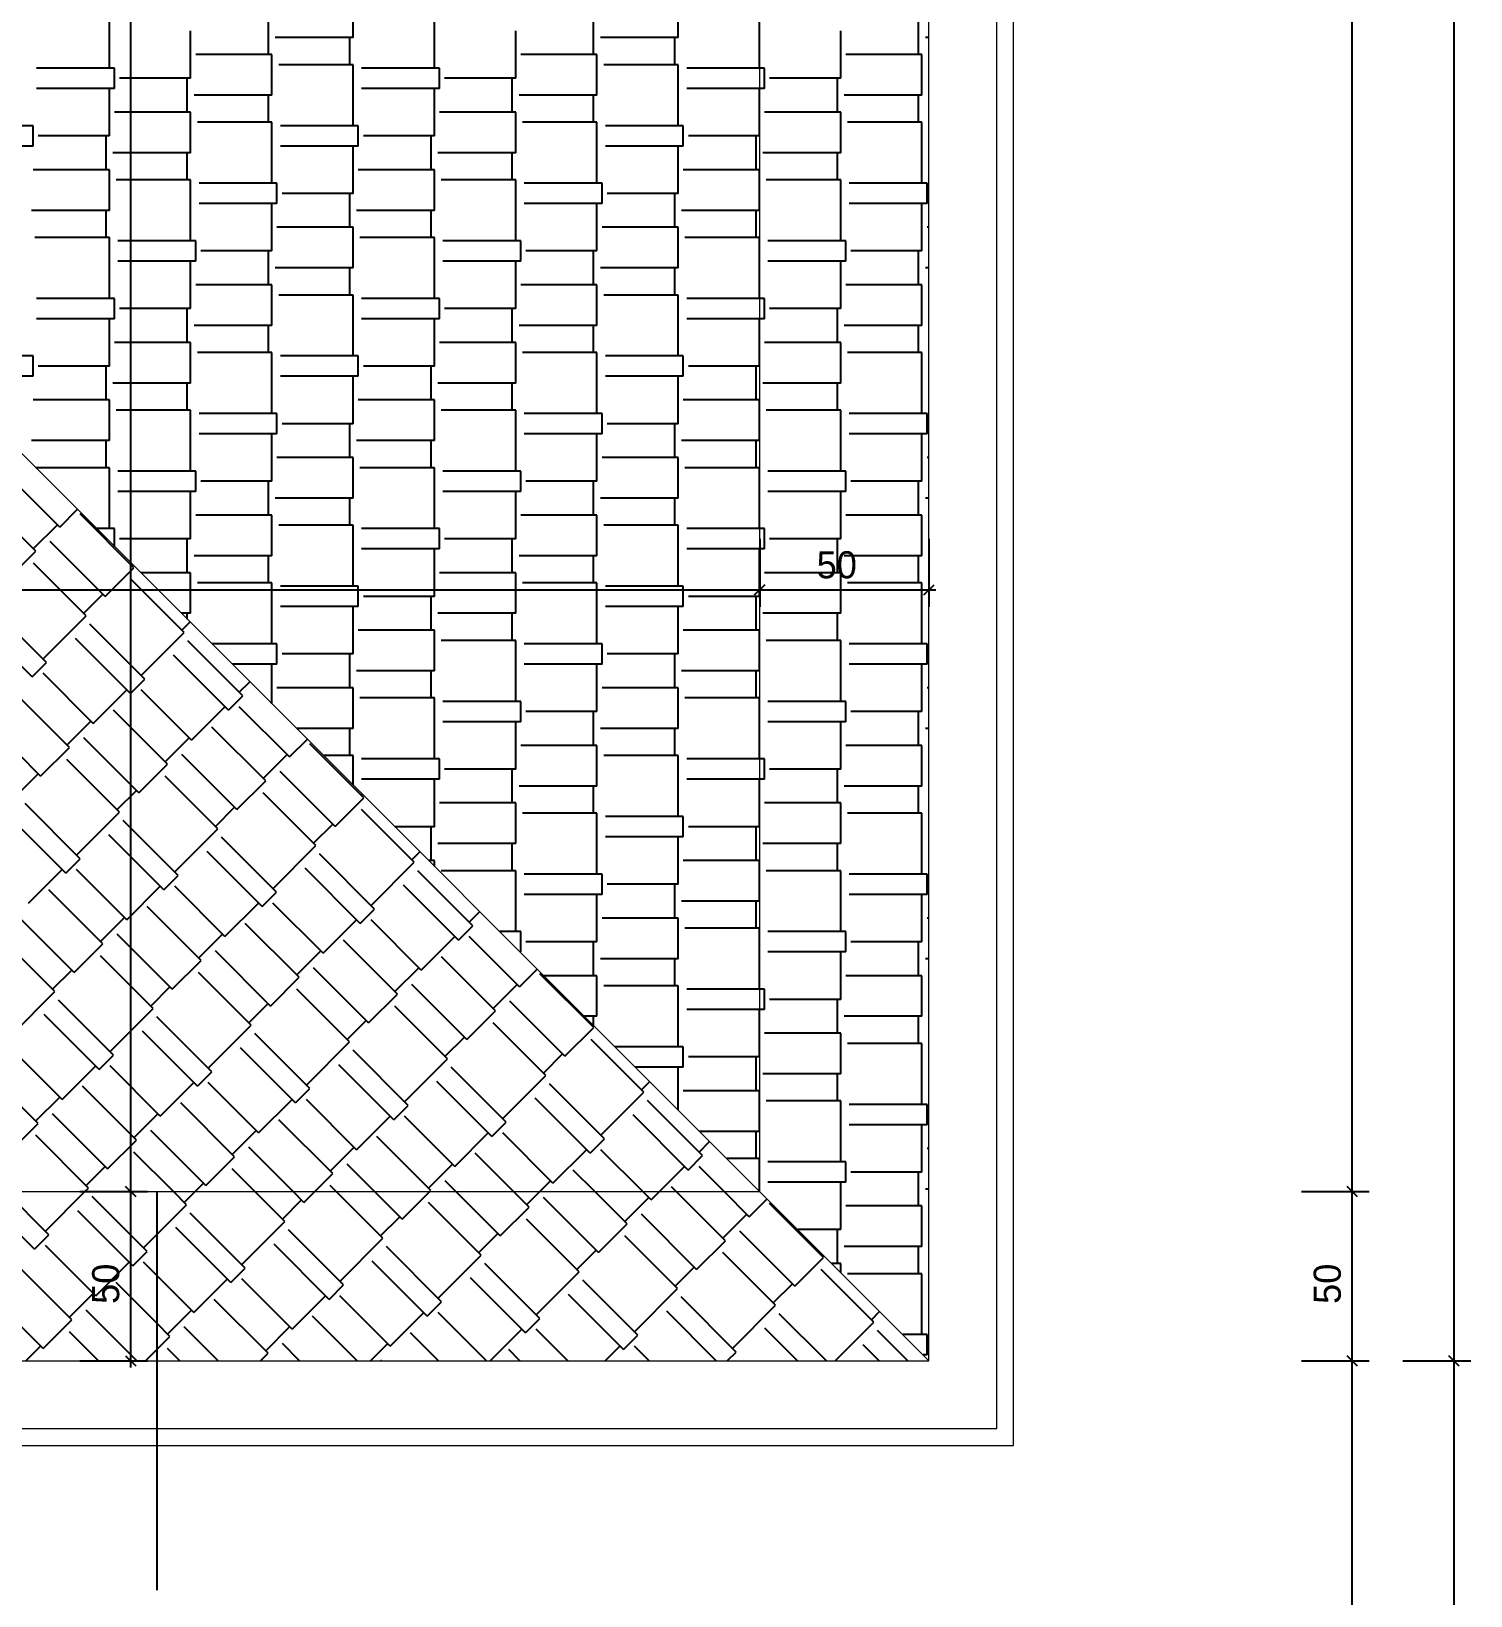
# Model space of a CAD drawing. Extents: x 182769.15 to 182771.38, y 101811.72 to 101812.21.
# Drawn here: x 182770.1171 to 182770.2021, y 101811.83 to 101811.9223 of the extents above; entities that cross this region are included whole.
import ezdxf

# ---------------------------------------------------------------- set-up
doc = ezdxf.new("R2010")
doc.units = 0
doc.header["$MEASUREMENT"] = 0
doc.linetypes.add('DUZ', pattern=[500, 500])
doc.layers.get('0').update_dxf_attribs({"color": 1, "linetype": 'DUZ'})
for name, color, linetype in [('dış dikey', 2, 'Continuous'), ('iç yatay', 3, 'Continuous'), ('kapı pen. yazısı', 1, 'Continuous'), ('TARAMA', 15, 'Continuous')]:
    doc.layers.add(name, color=color, linetype=linetype)
doc.layers.add('Çatý', color=7, linetype='Continuous', lineweight=18)
doc.styles.add('İÇ ÖLÇÜ', font='stylu.ttf', dxfattribs={"height": 8})

msp = doc.modelspace()

# ---------------------------------------------------------------- linework, layer by layer
at = {"color": 0, "linetype": 'ByBlock'}
for p, q in [((182770.160423, 101811.889666), (182770.159823, 101811.889066)), ((182770.159823, 101811.889066), (182770.160423, 101811.889666)), ((182770.169823, 101811.889066), (182770.170423, 101811.889666)), ((182770.123264, 101811.853524), (182770.122664, 101811.854124)), ((182770.122664, 101811.854124), (182770.123264, 101811.853524)), ((182770.194823, 101811.854124), (182770.195423, 101811.853524)), ((182770.195423, 101811.853524), (182770.194823, 101811.854124)), ((182770.122664, 101811.844124), (182770.123264, 101811.843524)), ((182770.194823, 101811.844124), (182770.195423, 101811.843524)), ((182770.195423, 101811.843524), (182770.194823, 101811.844124)), ((182770.201423, 101811.843524), (182770.200823, 101811.844124)), ((182770.200823, 101811.844124), (182770.201423, 101811.843524))]:
    msp.add_line(p, q, dxfattribs=at)
at = {"layer": 'dış dikey'}
for p, q in [((182770.201123, 101812.150224), (182770.201123, 101811.843424)), ((182770.195123, 101811.853424), (182770.195123, 101812.140224)), ((182770.192123, 101811.853824), (182770.196123, 101811.853824)), ((182770.192123, 101811.853824), (182770.196123, 101811.853824)), ((182770.195123, 101811.843424), (182770.195123, 101811.854224)), ((182770.195123, 101811.813424), (182770.195123, 101811.844224)), ((182770.201123, 101811.844224), (182770.201123, 101811.803424)), ((182770.192123, 101811.843824), (182770.196123, 101811.843824)), ((182770.192123, 101811.843824), (182770.196123, 101811.843824)), ((182770.198123, 101811.843824), (182770.202123, 101811.843824)), ((182770.198123, 101811.843824), (182770.202123, 101811.843824))]:
    msp.add_line(p, q, dxfattribs=at)
at = {"layer": 'iç yatay'}
for p, q in [((182770.122964, 101812.140224), (182770.122964, 101811.853424)), ((182770.160123, 101811.892366), (182770.160123, 101811.888366)), ((182770.160123, 101811.892366), (182770.160123, 101811.888366)), ((182770.170123, 101811.892366), (182770.170123, 101811.888366)), ((182770.022723, 101811.889366), (182770.160523, 101811.889366)), ((182770.159723, 101811.889366), (182770.170523, 101811.889366)), ((182770.119964, 101811.853824), (182770.123964, 101811.853824)), ((182770.119964, 101811.853824), (182770.123964, 101811.853824)), ((182770.122964, 101811.854224), (182770.122964, 101811.843424)), ((182770.119964, 101811.843824), (182770.123964, 101811.843824))]:
    msp.add_line(p, q, dxfattribs=at)
at = {"layer": 'kapı pen. yazısı'}
msp.add_line((182770.124508, 101811.853824), (182770.124508, 101811.830283), dxfattribs=at)
at = {"layer": 'TARAMA'}
for p, q in [((182770.121711, 101811.920174), (182770.121711, 101811.923774)), ((182770.136111, 101811.921974), (182770.136111, 101811.924374)), ((182770.140911, 101811.920174), (182770.140911, 101811.923774)), ((182770.155311, 101811.921974), (182770.155311, 101811.924374)), ((182770.160111, 101811.920174), (182770.160111, 101811.923774)), ((182770.131111, 101811.920974), (182770.131111, 101811.922974)), ((182770.150311, 101811.920974), (182770.150311, 101811.922974)), ((182770.169511, 101811.920974), (182770.169511, 101811.922974)), ((182770.126511, 101811.919574), (182770.126511, 101811.922374)), ((182770.136111, 101811.921974), (182770.131511, 101811.921974)), ((182770.135911, 101811.920374), (182770.135911, 101811.921974)), ((182770.145711, 101811.919574), (182770.145711, 101811.922374)), ((182770.155311, 101811.921974), (182770.150711, 101811.921974)), ((182770.155111, 101811.920374), (182770.155111, 101811.921974)), ((182770.164911, 101811.919574), (182770.164911, 101811.922374)), ((182770.170123, 101811.921974), (182770.169911, 101811.921974)), ((182770.131311, 101811.920974), (182770.126811, 101811.920974)), ((182770.131311, 101811.918574), (182770.131311, 101811.920974)), ((182770.150511, 101811.920974), (182770.146011, 101811.920974)), ((182770.150511, 101811.918574), (182770.150511, 101811.920974)), ((182770.169711, 101811.920974), (182770.165211, 101811.920974)), ((182770.169711, 101811.918574), (182770.169711, 101811.920974)), ((182770.122011, 101811.920174), (182770.117411, 101811.920174)), ((182770.122011, 101811.918974), (182770.122011, 101811.920174)), ((182770.136111, 101811.920374), (182770.131711, 101811.920374)), ((182770.136111, 101811.916774), (182770.136111, 101811.920374)), ((182770.141211, 101811.920174), (182770.136611, 101811.920174)), ((182770.141211, 101811.918974), (182770.141211, 101811.920174)), ((182770.155311, 101811.920374), (182770.150911, 101811.920374)), ((182770.155311, 101811.916774), (182770.155311, 101811.920374)), ((182770.160123, 101811.920174), (182770.155811, 101811.920174)), ((182770.160411, 101811.920174), (182770.160123, 101811.920174)), ((182770.160411, 101811.918974), (182770.160411, 101811.920174)), ((182770.170123, 101811.920374), (182770.170111, 101811.920374)), ((182770.122011, 101811.918974), (182770.117411, 101811.918974)), ((182770.121711, 101811.916174), (182770.121711, 101811.918974)), ((182770.126511, 101811.919574), (182770.122311, 101811.919574)), ((182770.126311, 101811.917574), (182770.126311, 101811.919574)), ((182770.141211, 101811.918974), (182770.136611, 101811.918974)), ((182770.140911, 101811.916174), (182770.140911, 101811.918974)), ((182770.145711, 101811.919574), (182770.141511, 101811.919574)), ((182770.145511, 101811.917574), (182770.145511, 101811.919574)), ((182770.160123, 101811.918974), (182770.155811, 101811.918974)), ((182770.160111, 101811.916174), (182770.160111, 101811.918974)), ((182770.160411, 101811.918974), (182770.160123, 101811.918974)), ((182770.164911, 101811.919574), (182770.160711, 101811.919574)), ((182770.164711, 101811.917574), (182770.164711, 101811.919574)), ((182770.131311, 101811.918574), (182770.126711, 101811.918574)), ((182770.131111, 101811.916974), (182770.131111, 101811.918574)), ((182770.150511, 101811.918574), (182770.145911, 101811.918574)), ((182770.150311, 101811.916974), (182770.150311, 101811.918574)), ((182770.169711, 101811.918574), (182770.165111, 101811.918574)), ((182770.169511, 101811.916974), (182770.169511, 101811.918574)), ((182770.126511, 101811.917574), (182770.122011, 101811.917574)), ((182770.126511, 101811.915174), (182770.126511, 101811.917574)), ((182770.145711, 101811.917574), (182770.141211, 101811.917574)), ((182770.145711, 101811.915174), (182770.145711, 101811.917574)), ((182770.164911, 101811.917574), (182770.160411, 101811.917574)), ((182770.164911, 101811.915174), (182770.164911, 101811.917574)), ((182770.117211, 101811.916774), (182770.112611, 101811.916774)), ((182770.117211, 101811.915574), (182770.117211, 101811.916774)), ((182770.121711, 101811.916174), (182770.117511, 101811.916174)), ((182770.121511, 101811.914174), (182770.121511, 101811.916174)), ((182770.131311, 101811.916974), (182770.126911, 101811.916974)), ((182770.131311, 101811.913374), (182770.131311, 101811.916974)), ((182770.136411, 101811.916774), (182770.131811, 101811.916774)), ((182770.136411, 101811.915574), (182770.136411, 101811.916774)), ((182770.140911, 101811.916174), (182770.136711, 101811.916174)), ((182770.140711, 101811.914174), (182770.140711, 101811.916174)), ((182770.150511, 101811.916974), (182770.146111, 101811.916974)), ((182770.150511, 101811.913374), (182770.150511, 101811.916974)), ((182770.155611, 101811.916774), (182770.151011, 101811.916774)), ((182770.155611, 101811.915574), (182770.155611, 101811.916774)), ((182770.160111, 101811.916174), (182770.155911, 101811.916174)), ((182770.159911, 101811.914174), (182770.159911, 101811.916174)), ((182770.169711, 101811.916974), (182770.165311, 101811.916974)), ((182770.169711, 101811.913374), (182770.169711, 101811.916974)), ((182770.117211, 101811.915574), (182770.112611, 101811.915574)), ((182770.136411, 101811.915574), (182770.131811, 101811.915574)), ((182770.136111, 101811.912774), (182770.136111, 101811.915574)), ((182770.155611, 101811.915574), (182770.151011, 101811.915574)), ((182770.155311, 101811.912774), (182770.155311, 101811.915574)), ((182770.126511, 101811.915174), (182770.121911, 101811.915174)), ((182770.126311, 101811.913574), (182770.126311, 101811.915174)), ((182770.145711, 101811.915174), (182770.141111, 101811.915174)), ((182770.145511, 101811.913574), (182770.145511, 101811.915174)), ((182770.164911, 101811.915174), (182770.160311, 101811.915174)), ((182770.164711, 101811.913574), (182770.164711, 101811.915174)), ((182770.121711, 101811.914174), (182770.117211, 101811.914174)), ((182770.121711, 101811.911774), (182770.121711, 101811.914174)), ((182770.126511, 101811.913574), (182770.122111, 101811.913574)), ((182770.126511, 101811.909974), (182770.126511, 101811.913574)), ((182770.140911, 101811.914174), (182770.136411, 101811.914174)), ((182770.140911, 101811.911774), (182770.140911, 101811.914174)), ((182770.145711, 101811.913574), (182770.141311, 101811.913574)), ((182770.145711, 101811.909974), (182770.145711, 101811.913574)), ((182770.160111, 101811.914174), (182770.155611, 101811.914174)), ((182770.160111, 101811.911774), (182770.160111, 101811.914174)), ((182770.164911, 101811.913574), (182770.160511, 101811.913574)), ((182770.164911, 101811.909974), (182770.164911, 101811.913574)), ((182770.131611, 101811.913374), (182770.127011, 101811.913374)), ((182770.131611, 101811.912174), (182770.131611, 101811.913374)), ((182770.136111, 101811.912774), (182770.131911, 101811.912774)), ((182770.135911, 101811.910774), (182770.135911, 101811.912774)), ((182770.150811, 101811.913374), (182770.146211, 101811.913374)), ((182770.150811, 101811.912174), (182770.150811, 101811.913374)), ((182770.155311, 101811.912774), (182770.151111, 101811.912774)), ((182770.155111, 101811.910774), (182770.155111, 101811.912774)), ((182770.170011, 101811.913374), (182770.165411, 101811.913374)), ((182770.170011, 101811.912174), (182770.170011, 101811.913374)), ((182770.121711, 101811.911774), (182770.117111, 101811.911774)), ((182770.121511, 101811.910174), (182770.121511, 101811.911774)), ((182770.131611, 101811.912174), (182770.127011, 101811.912174)), ((182770.131311, 101811.909374), (182770.131311, 101811.912174)), ((182770.140911, 101811.911774), (182770.136311, 101811.911774)), ((182770.140711, 101811.910174), (182770.140711, 101811.911774)), ((182770.150811, 101811.912174), (182770.146211, 101811.912174)), ((182770.150511, 101811.909374), (182770.150511, 101811.912174)), ((182770.160111, 101811.911774), (182770.155511, 101811.911774)), ((182770.159911, 101811.910174), (182770.159911, 101811.911774)), ((182770.170011, 101811.912174), (182770.165411, 101811.912174)), ((182770.169711, 101811.909374), (182770.169711, 101811.912174)), ((182770.136111, 101811.910774), (182770.131611, 101811.910774)), ((182770.136111, 101811.908374), (182770.136111, 101811.910774)), ((182770.155311, 101811.910774), (182770.150811, 101811.910774)), ((182770.155311, 101811.908374), (182770.155311, 101811.910774)), ((182770.170123, 101811.910774), (182770.170011, 101811.910774)), ((182770.121711, 101811.910174), (182770.117311, 101811.910174)), ((182770.121711, 101811.906574), (182770.121711, 101811.910174)), ((182770.126811, 101811.909974), (182770.122211, 101811.909974)), ((182770.126811, 101811.908774), (182770.126811, 101811.909974)), ((182770.140911, 101811.910174), (182770.136511, 101811.910174)), ((182770.140911, 101811.906574), (182770.140911, 101811.910174)), ((182770.146011, 101811.909974), (182770.141411, 101811.909974)), ((182770.146011, 101811.908774), (182770.146011, 101811.909974)), ((182770.160111, 101811.910174), (182770.155711, 101811.910174)), ((182770.160111, 101811.906574), (182770.160111, 101811.910174)), ((182770.165211, 101811.909974), (182770.160611, 101811.909974)), ((182770.165211, 101811.908774), (182770.165211, 101811.909974)), ((182770.126811, 101811.908774), (182770.122211, 101811.908774)), ((182770.126511, 101811.905974), (182770.126511, 101811.908774)), ((182770.131311, 101811.909374), (182770.127111, 101811.909374)), ((182770.131111, 101811.907374), (182770.131111, 101811.909374)), ((182770.146011, 101811.908774), (182770.141411, 101811.908774)), ((182770.145711, 101811.905974), (182770.145711, 101811.908774)), ((182770.150511, 101811.909374), (182770.146311, 101811.909374)), ((182770.150311, 101811.907374), (182770.150311, 101811.909374)), ((182770.165211, 101811.908774), (182770.160611, 101811.908774)), ((182770.164911, 101811.905974), (182770.164911, 101811.908774)), ((182770.169711, 101811.909374), (182770.165511, 101811.909374)), ((182770.169511, 101811.907374), (182770.169511, 101811.909374)), ((182770.136111, 101811.908374), (182770.131511, 101811.908374)), ((182770.135911, 101811.906774), (182770.135911, 101811.908374)), ((182770.155311, 101811.908374), (182770.150711, 101811.908374)), ((182770.155111, 101811.906774), (182770.155111, 101811.908374)), ((182770.170123, 101811.908374), (182770.169911, 101811.908374)), ((182770.131311, 101811.907374), (182770.126811, 101811.907374)), ((182770.131311, 101811.904974), (182770.131311, 101811.907374)), ((182770.150511, 101811.907374), (182770.146011, 101811.907374)), ((182770.150511, 101811.904974), (182770.150511, 101811.907374)), ((182770.169711, 101811.907374), (182770.165211, 101811.907374)), ((182770.169711, 101811.904974), (182770.169711, 101811.907374)), ((182770.122011, 101811.906574), (182770.117411, 101811.906574)), ((182770.122011, 101811.905374), (182770.122011, 101811.906574)), ((182770.136111, 101811.906774), (182770.131711, 101811.906774)), ((182770.136111, 101811.903174), (182770.136111, 101811.906774)), ((182770.141211, 101811.906574), (182770.136611, 101811.906574)), ((182770.141211, 101811.905374), (182770.141211, 101811.906574)), ((182770.155311, 101811.906774), (182770.150911, 101811.906774)), ((182770.155311, 101811.903174), (182770.155311, 101811.906774)), ((182770.160123, 101811.906574), (182770.155811, 101811.906574)), ((182770.160411, 101811.906574), (182770.160123, 101811.906574)), ((182770.160411, 101811.905374), (182770.160411, 101811.906574)), ((182770.170123, 101811.906774), (182770.170111, 101811.906774)), ((182770.122011, 101811.905374), (182770.117411, 101811.905374)), ((182770.121711, 101811.902574), (182770.121711, 101811.905374)), ((182770.126511, 101811.905974), (182770.122311, 101811.905974)), ((182770.126311, 101811.903974), (182770.126311, 101811.905974)), ((182770.141211, 101811.905374), (182770.136611, 101811.905374)), ((182770.140911, 101811.902574), (182770.140911, 101811.905374)), ((182770.145711, 101811.905974), (182770.141511, 101811.905974)), ((182770.145511, 101811.903974), (182770.145511, 101811.905974)), ((182770.160123, 101811.905374), (182770.155811, 101811.905374)), ((182770.160111, 101811.902574), (182770.160111, 101811.905374)), ((182770.160411, 101811.905374), (182770.160123, 101811.905374)), ((182770.164911, 101811.905974), (182770.160711, 101811.905974)), ((182770.164711, 101811.903974), (182770.164711, 101811.905974)), ((182770.131311, 101811.904974), (182770.126711, 101811.904974)), ((182770.131111, 101811.903374), (182770.131111, 101811.904974)), ((182770.150511, 101811.904974), (182770.145911, 101811.904974)), ((182770.150311, 101811.903374), (182770.150311, 101811.904974)), ((182770.169711, 101811.904974), (182770.165111, 101811.904974)), ((182770.169511, 101811.903374), (182770.169511, 101811.904974)), ((182770.126511, 101811.903974), (182770.122011, 101811.903974)), ((182770.126511, 101811.901574), (182770.126511, 101811.903974)), ((182770.131311, 101811.903374), (182770.126911, 101811.903374)), ((182770.131311, 101811.899774), (182770.131311, 101811.903374)), ((182770.145711, 101811.903974), (182770.141211, 101811.903974)), ((182770.145711, 101811.901574), (182770.145711, 101811.903974)), ((182770.150511, 101811.903374), (182770.146111, 101811.903374)), ((182770.150511, 101811.899774), (182770.150511, 101811.903374)), ((182770.164911, 101811.903974), (182770.160411, 101811.903974)), ((182770.164911, 101811.901574), (182770.164911, 101811.903974)), ((182770.169711, 101811.903374), (182770.165311, 101811.903374)), ((182770.169711, 101811.899774), (182770.169711, 101811.903374)), ((182770.117211, 101811.903174), (182770.112611, 101811.903174)), ((182770.117211, 101811.901974), (182770.117211, 101811.903174)), ((182770.121711, 101811.902574), (182770.117511, 101811.902574)), ((182770.121511, 101811.900574), (182770.121511, 101811.902574)), ((182770.136411, 101811.903174), (182770.131811, 101811.903174)), ((182770.136411, 101811.901974), (182770.136411, 101811.903174)), ((182770.140911, 101811.902574), (182770.136711, 101811.902574)), ((182770.140711, 101811.900574), (182770.140711, 101811.902574)), ((182770.155611, 101811.903174), (182770.151011, 101811.903174)), ((182770.155611, 101811.901974), (182770.155611, 101811.903174)), ((182770.160111, 101811.902574), (182770.155911, 101811.902574)), ((182770.159911, 101811.900574), (182770.159911, 101811.902574)), ((182770.117211, 101811.901974), (182770.112611, 101811.901974)), ((182770.126511, 101811.901574), (182770.121911, 101811.901574)), ((182770.126311, 101811.899974), (182770.126311, 101811.901574)), ((182770.136411, 101811.901974), (182770.131811, 101811.901974)), ((182770.136111, 101811.899174), (182770.136111, 101811.901974)), ((182770.145711, 101811.901574), (182770.141111, 101811.901574)), ((182770.145511, 101811.899974), (182770.145511, 101811.901574)), ((182770.155611, 101811.901974), (182770.151011, 101811.901974)), ((182770.155311, 101811.899174), (182770.155311, 101811.901974)), ((182770.164911, 101811.901574), (182770.160311, 101811.901574)), ((182770.164711, 101811.899974), (182770.164711, 101811.901574)), ((182770.121711, 101811.900574), (182770.117211, 101811.900574)), ((182770.121711, 101811.898174), (182770.121711, 101811.900574)), ((182770.140911, 101811.900574), (182770.136411, 101811.900574)), ((182770.140911, 101811.898174), (182770.140911, 101811.900574)), ((182770.160111, 101811.900574), (182770.155611, 101811.900574)), ((182770.160111, 101811.898174), (182770.160111, 101811.900574)), ((182770.126511, 101811.899974), (182770.122111, 101811.899974)), ((182770.126511, 101811.896374), (182770.126511, 101811.899974)), ((182770.131611, 101811.899774), (182770.127011, 101811.899774)), ((182770.131611, 101811.898574), (182770.131611, 101811.899774)), ((182770.145711, 101811.899974), (182770.141311, 101811.899974)), ((182770.145711, 101811.896374), (182770.145711, 101811.899974)), ((182770.150811, 101811.899774), (182770.146211, 101811.899774)), ((182770.150811, 101811.898574), (182770.150811, 101811.899774)), ((182770.164911, 101811.899974), (182770.160511, 101811.899974)), ((182770.164911, 101811.896374), (182770.164911, 101811.899974)), ((182770.170011, 101811.899774), (182770.165411, 101811.899774)), ((182770.170011, 101811.898574), (182770.170011, 101811.899774)), ((182770.136111, 101811.899174), (182770.131911, 101811.899174)), ((182770.135911, 101811.897174), (182770.135911, 101811.899174)), ((182770.155311, 101811.899174), (182770.151111, 101811.899174)), ((182770.155111, 101811.897174), (182770.155111, 101811.899174)), ((182770.121711, 101811.898174), (182770.117111, 101811.898174)), ((182770.121511, 101811.896574), (182770.121511, 101811.898174)), ((182770.131611, 101811.898574), (182770.127011, 101811.898574)), ((182770.131311, 101811.895774), (182770.131311, 101811.898574)), ((182770.140911, 101811.898174), (182770.136311, 101811.898174)), ((182770.140711, 101811.896574), (182770.140711, 101811.898174)), ((182770.150811, 101811.898574), (182770.146211, 101811.898574)), ((182770.150511, 101811.895774), (182770.150511, 101811.898574)), ((182770.160111, 101811.898174), (182770.155511, 101811.898174)), ((182770.159911, 101811.896574), (182770.159911, 101811.898174)), ((182770.170011, 101811.898574), (182770.165411, 101811.898574)), ((182770.169711, 101811.895774), (182770.169711, 101811.898574)), ((182770.136111, 101811.897174), (182770.131611, 101811.897174)), ((182770.136111, 101811.894774), (182770.136111, 101811.897174)), ((182770.155311, 101811.897174), (182770.150811, 101811.897174)), ((182770.155311, 101811.894774), (182770.155311, 101811.897174)), ((182770.170123, 101811.897174), (182770.170011, 101811.897174)), ((182770.11878, 101811.893067), (182770.11581, 101811.896037)), ((182770.121711, 101811.896574), (182770.117373, 101811.896574)), ((182770.121711, 101811.892974), (182770.121711, 101811.896574)), ((182770.126811, 101811.896374), (182770.122211, 101811.896374)), ((182770.126811, 101811.895174), (182770.126811, 101811.896374)), ((182770.140911, 101811.896574), (182770.136511, 101811.896574)), ((182770.140911, 101811.892974), (182770.140911, 101811.896574)), ((182770.146011, 101811.896374), (182770.141411, 101811.896374)), ((182770.146011, 101811.895174), (182770.146011, 101811.896374)), ((182770.160111, 101811.896574), (182770.155711, 101811.896574)), ((182770.160111, 101811.892974), (182770.160111, 101811.896574)), ((182770.165211, 101811.896374), (182770.160611, 101811.896374)), ((182770.165211, 101811.895174), (182770.165211, 101811.896374)), ((182770.126811, 101811.895174), (182770.122211, 101811.895174)), ((182770.126511, 101811.892374), (182770.126511, 101811.895174)), ((182770.131311, 101811.895774), (182770.127111, 101811.895774)), ((182770.131111, 101811.893774), (182770.131111, 101811.895774)), ((182770.146011, 101811.895174), (182770.141411, 101811.895174)), ((182770.145711, 101811.892374), (182770.145711, 101811.895174)), ((182770.150511, 101811.895774), (182770.146311, 101811.895774)), ((182770.150311, 101811.893774), (182770.150311, 101811.895774)), ((182770.165211, 101811.895174), (182770.160611, 101811.895174)), ((182770.164911, 101811.892374), (182770.164911, 101811.895174)), ((182770.169711, 101811.895774), (182770.165511, 101811.895774)), ((182770.169511, 101811.893774), (182770.169511, 101811.895774)), ((182770.117365, 101811.891652), (182770.114183, 101811.894834)), ((182770.11878, 101811.893067), (182770.11983, 101811.894117)), ((182770.136111, 101811.894774), (182770.131511, 101811.894774)), ((182770.135911, 101811.893174), (182770.135911, 101811.894774)), ((182770.155311, 101811.894774), (182770.150711, 101811.894774)), ((182770.155111, 101811.893174), (182770.155111, 101811.894774)), ((182770.170123, 101811.894774), (182770.169911, 101811.894774)), ((182770.117224, 101811.891794), (182770.118638, 101811.893208)), ((182770.123164, 101811.890663), (182770.119982, 101811.893844)), ((182770.131311, 101811.893774), (182770.126811, 101811.893774)), ((182770.131311, 101811.891374), (182770.131311, 101811.893774)), ((182770.136111, 101811.893174), (182770.131711, 101811.893174)), ((182770.136111, 101811.889574), (182770.136111, 101811.893174)), ((182770.150511, 101811.893774), (182770.146011, 101811.893774)), ((182770.150511, 101811.891374), (182770.150511, 101811.893774)), ((182770.155311, 101811.893174), (182770.150911, 101811.893174)), ((182770.155311, 101811.889574), (182770.155311, 101811.893174)), ((182770.169711, 101811.893774), (182770.165211, 101811.893774)), ((182770.169711, 101811.891374), (182770.169711, 101811.893774)), ((182770.170123, 101811.893174), (182770.170111, 101811.893174)), ((182770.121467, 101811.888965), (182770.118214, 101811.892218)), ((182770.122011, 101811.892974), (182770.120973, 101811.892974)), ((182770.122011, 101811.891936), (182770.122011, 101811.892974)), ((182770.126511, 101811.892374), (182770.122311, 101811.892374)), ((182770.126311, 101811.890374), (182770.126311, 101811.892374)), ((182770.141211, 101811.892974), (182770.136611, 101811.892974)), ((182770.141211, 101811.891774), (182770.141211, 101811.892974)), ((182770.145711, 101811.892374), (182770.141511, 101811.892374)), ((182770.145511, 101811.890374), (182770.145511, 101811.892374)), ((182770.160123, 101811.892974), (182770.155811, 101811.892974)), ((182770.160411, 101811.892974), (182770.160123, 101811.892974)), ((182770.160411, 101811.891774), (182770.160411, 101811.892974)), ((182770.164911, 101811.892374), (182770.160711, 101811.892374)), ((182770.164711, 101811.890374), (182770.164711, 101811.892374)), ((182770.115668, 101811.889955), (182770.117365, 101811.891652)), ((182770.131311, 101811.891374), (182770.126711, 101811.891374)), ((182770.131111, 101811.889774), (182770.131111, 101811.891374)), ((182770.141211, 101811.891774), (182770.136611, 101811.891774)), ((182770.140911, 101811.888974), (182770.140911, 101811.891774)), ((182770.150511, 101811.891374), (182770.145911, 101811.891374)), ((182770.150311, 101811.889774), (182770.150311, 101811.891374)), ((182770.160123, 101811.891774), (182770.155811, 101811.891774)), ((182770.160111, 101811.888974), (182770.160111, 101811.891774)), ((182770.160411, 101811.891774), (182770.160123, 101811.891774)), ((182770.169711, 101811.891374), (182770.165111, 101811.891374)), ((182770.169511, 101811.889774), (182770.169511, 101811.891374)), ((182770.120335, 101811.887834), (182770.117224, 101811.890945)), ((182770.121467, 101811.888965), (182770.123164, 101811.890663)), ((182770.123022, 101811.890804), (182770.123083, 101811.890864)), ((182770.126511, 101811.890374), (182770.123573, 101811.890374)), ((182770.126511, 101811.887974), (182770.126511, 101811.890374)), ((182770.145711, 101811.890374), (182770.141211, 101811.890374)), ((182770.145711, 101811.887974), (182770.145711, 101811.890374)), ((182770.164911, 101811.890374), (182770.160411, 101811.890374)), ((182770.164911, 101811.887974), (182770.164911, 101811.890374)), ((182770.126134, 101811.886844), (182770.123022, 101811.889955)), ((182770.131311, 101811.889774), (182770.126911, 101811.889774)), ((182770.131311, 101811.886174), (182770.131311, 101811.889774)), ((182770.136411, 101811.889574), (182770.131811, 101811.889574)), ((182770.136411, 101811.888374), (182770.136411, 101811.889574)), ((182770.150511, 101811.889774), (182770.146111, 101811.889774)), ((182770.150511, 101811.886174), (182770.150511, 101811.889774)), ((182770.155611, 101811.889574), (182770.151011, 101811.889574)), ((182770.155611, 101811.888374), (182770.155611, 101811.889574)), ((182770.169711, 101811.889774), (182770.165311, 101811.889774)), ((182770.169711, 101811.886174), (182770.169711, 101811.889774)), ((182770.120194, 101811.887976), (182770.121325, 101811.889107)), ((182770.140911, 101811.888974), (182770.136711, 101811.888974)), ((182770.140711, 101811.886974), (182770.140711, 101811.888974)), ((182770.160111, 101811.888974), (182770.155911, 101811.888974)), ((182770.159911, 101811.886974), (182770.159911, 101811.888974)), ((182770.118002, 101811.885076), (182770.114749, 101811.888329)), ((182770.11779, 101811.885289), (182770.120335, 101811.887834)), ((182770.126511, 101811.887974), (182770.125973, 101811.887974)), ((182770.126311, 101811.887636), (182770.126311, 101811.887974)), ((182770.136411, 101811.888374), (182770.131811, 101811.888374)), ((182770.136111, 101811.885574), (182770.136111, 101811.888374)), ((182770.145711, 101811.887974), (182770.141111, 101811.887974)), ((182770.145511, 101811.886374), (182770.145511, 101811.887974)), ((182770.155611, 101811.888374), (182770.151011, 101811.888374)), ((182770.155311, 101811.885574), (182770.155311, 101811.888374)), ((182770.164911, 101811.887974), (182770.160311, 101811.887974)), ((182770.164711, 101811.886374), (182770.164711, 101811.887974)), ((182770.117153, 101811.884228), (182770.113901, 101811.887481)), ((182770.1238, 101811.884086), (182770.120547, 101811.887339)), ((182770.123588, 101811.884299), (182770.126134, 101811.886844)), ((182770.125992, 101811.886986), (182770.126477, 101811.88747)), ((182770.140911, 101811.886974), (182770.136411, 101811.886974)), ((182770.140911, 101811.884574), (182770.140911, 101811.886974)), ((182770.160111, 101811.886974), (182770.155611, 101811.886974)), ((182770.160111, 101811.884574), (182770.160111, 101811.886974)), ((182770.122952, 101811.883238), (182770.119699, 101811.886491)), ((182770.129598, 101811.883096), (182770.126346, 101811.886349)), ((182770.131611, 101811.886174), (182770.127773, 101811.886174)), ((182770.131611, 101811.884974), (182770.131611, 101811.886174)), ((182770.145711, 101811.886374), (182770.141311, 101811.886374)), ((182770.145711, 101811.882774), (182770.145711, 101811.886374)), ((182770.150811, 101811.886174), (182770.146211, 101811.886174)), ((182770.150811, 101811.884974), (182770.150811, 101811.886174)), ((182770.164911, 101811.886374), (182770.160511, 101811.886374)), ((182770.164911, 101811.882774), (182770.164911, 101811.886374)), ((182770.170011, 101811.886174), (182770.165411, 101811.886174)), ((182770.170011, 101811.884974), (182770.170011, 101811.886174)), ((182770.117153, 101811.884228), (182770.118002, 101811.885076)), ((182770.12875, 101811.882248), (182770.125497, 101811.885501)), ((182770.131611, 101811.884974), (182770.128973, 101811.884974)), ((182770.131311, 101811.882636), (182770.131311, 101811.884974)), ((182770.136111, 101811.885574), (182770.131911, 101811.885574)), ((182770.135911, 101811.883574), (182770.135911, 101811.885574)), ((182770.150811, 101811.884974), (182770.146211, 101811.884974)), ((182770.150511, 101811.882174), (182770.150511, 101811.884974)), ((182770.155311, 101811.885574), (182770.151111, 101811.885574)), ((182770.155111, 101811.883574), (182770.155111, 101811.885574)), ((182770.170011, 101811.884974), (182770.165411, 101811.884974)), ((182770.169711, 101811.882174), (182770.169711, 101811.884974)), ((182770.12076, 101811.88147), (182770.11779, 101811.88444)), ((182770.122952, 101811.883238), (182770.1238, 101811.884086)), ((182770.129386, 101811.883309), (182770.130012, 101811.883935)), ((182770.140911, 101811.884574), (182770.136311, 101811.884574)), ((182770.140711, 101811.882974), (182770.140711, 101811.884574)), ((182770.160111, 101811.884574), (182770.155511, 101811.884574)), ((182770.159911, 101811.882974), (182770.159911, 101811.884574)), ((182770.119345, 101811.880056), (182770.116163, 101811.883238)), ((182770.12076, 101811.88147), (182770.122739, 101811.88345)), ((182770.126558, 101811.88048), (182770.123588, 101811.88345)), ((182770.12875, 101811.882248), (182770.129598, 101811.883096)), ((182770.136111, 101811.883574), (182770.131611, 101811.883574)), ((182770.136111, 101811.881174), (182770.136111, 101811.883574)), ((182770.140911, 101811.882974), (182770.136511, 101811.882974)), ((182770.140911, 101811.879374), (182770.140911, 101811.882974)), ((182770.155311, 101811.883574), (182770.150811, 101811.883574)), ((182770.155311, 101811.881174), (182770.155311, 101811.883574)), ((182770.160111, 101811.882974), (182770.155711, 101811.882974)), ((182770.160111, 101811.879374), (182770.160111, 101811.882974)), ((182770.170123, 101811.883574), (182770.170011, 101811.883574)), ((182770.125144, 101811.879066), (182770.121962, 101811.882248)), ((182770.126558, 101811.88048), (182770.128538, 101811.88246)), ((182770.132356, 101811.87949), (182770.129386, 101811.88246)), ((182770.146011, 101811.882774), (182770.141411, 101811.882774)), ((182770.146011, 101811.881574), (182770.146011, 101811.882774)), ((182770.150511, 101811.882174), (182770.146311, 101811.882174)), ((182770.150311, 101811.880174), (182770.150311, 101811.882174)), ((182770.165211, 101811.882774), (182770.160611, 101811.882774)), ((182770.165211, 101811.881574), (182770.165211, 101811.882774)), ((182770.169711, 101811.882174), (182770.165511, 101811.882174)), ((182770.169511, 101811.880174), (182770.169511, 101811.882174)), ((182770.117648, 101811.878359), (182770.114396, 101811.881612)), ((182770.119204, 101811.880197), (182770.120618, 101811.881612)), ((182770.130942, 101811.878076), (182770.12776, 101811.881258)), ((182770.136111, 101811.881174), (182770.132773, 101811.881174)), ((182770.135911, 101811.879574), (182770.135911, 101811.881174)), ((182770.146011, 101811.881574), (182770.141411, 101811.881574)), ((182770.145711, 101811.878774), (182770.145711, 101811.881574)), ((182770.155311, 101811.881174), (182770.150711, 101811.881174)), ((182770.155111, 101811.879574), (182770.155111, 101811.881174)), ((182770.165211, 101811.881574), (182770.160611, 101811.881574)), ((182770.164911, 101811.878774), (182770.164911, 101811.881574)), ((182770.170123, 101811.881174), (182770.169911, 101811.881174)), ((182770.123447, 101811.877369), (182770.120194, 101811.880622)), ((182770.125002, 101811.879207), (182770.126416, 101811.880622)), ((182770.132356, 101811.87949), (182770.133407, 101811.880541)), ((182770.13674, 101811.877086), (182770.133558, 101811.880268)), ((182770.150511, 101811.880174), (182770.146011, 101811.880174)), ((182770.150511, 101811.877774), (182770.150511, 101811.880174)), ((182770.169711, 101811.880174), (182770.165211, 101811.880174)), ((182770.169711, 101811.877774), (182770.169711, 101811.880174)), ((182770.117648, 101811.878359), (182770.119345, 101811.880056)), ((182770.122315, 101811.876238), (182770.119204, 101811.879349)), ((182770.129245, 101811.876379), (182770.125992, 101811.879632)), ((182770.1308, 101811.878217), (182770.132215, 101811.879632)), ((182770.136111, 101811.879574), (182770.134373, 101811.879574)), ((182770.136111, 101811.877836), (182770.136111, 101811.879574)), ((182770.141211, 101811.879374), (182770.136611, 101811.879374)), ((182770.141211, 101811.878174), (182770.141211, 101811.879374)), ((182770.155311, 101811.879574), (182770.150911, 101811.879574)), ((182770.155311, 101811.875974), (182770.155311, 101811.879574)), ((182770.160123, 101811.879374), (182770.155811, 101811.879374)), ((182770.160411, 101811.879374), (182770.160123, 101811.879374)), ((182770.160411, 101811.878174), (182770.160411, 101811.879374)), ((182770.170123, 101811.879574), (182770.170111, 101811.879574)), ((182770.116376, 101811.877369), (182770.117507, 101811.8785)), ((182770.123447, 101811.877369), (182770.125144, 101811.879066)), ((182770.128113, 101811.875248), (182770.125002, 101811.878359)), ((182770.135043, 101811.875389), (182770.13179, 101811.878642)), ((182770.145711, 101811.878774), (182770.141511, 101811.878774)), ((182770.145511, 101811.876774), (182770.145511, 101811.878774)), ((182770.164911, 101811.878774), (182770.160711, 101811.878774)), ((182770.164711, 101811.876774), (182770.164711, 101811.878774)), ((182770.122174, 101811.876379), (182770.123305, 101811.87751)), ((182770.129245, 101811.876379), (182770.130942, 101811.878076)), ((182770.133912, 101811.874258), (182770.1308, 101811.877369)), ((182770.141211, 101811.878174), (182770.136611, 101811.878174)), ((182770.140911, 101811.875374), (182770.140911, 101811.878174)), ((182770.150511, 101811.877774), (182770.145911, 101811.877774)), ((182770.150311, 101811.876174), (182770.150311, 101811.877774)), ((182770.160123, 101811.878174), (182770.155811, 101811.878174)), ((182770.160111, 101811.875374), (182770.160111, 101811.878174)), ((182770.160411, 101811.878174), (182770.160123, 101811.878174)), ((182770.169711, 101811.877774), (182770.165111, 101811.877774)), ((182770.169511, 101811.876174), (182770.169511, 101811.877774)), ((182770.119982, 101811.87348), (182770.116729, 101811.876733)), ((182770.127972, 101811.875389), (182770.129103, 101811.87652)), ((182770.135043, 101811.875389), (182770.13674, 101811.877086)), ((182770.136599, 101811.877227), (182770.136659, 101811.877288)), ((182770.145711, 101811.876774), (182770.141211, 101811.876774)), ((182770.145711, 101811.874374), (182770.145711, 101811.876774)), ((182770.164911, 101811.876774), (182770.160411, 101811.876774)), ((182770.164911, 101811.874374), (182770.164911, 101811.876774)), ((182770.119133, 101811.872631), (182770.115881, 101811.875884)), ((182770.11977, 101811.873692), (182770.122315, 101811.876238)), ((182770.12578, 101811.87249), (182770.122527, 101811.875743)), ((182770.13377, 101811.874399), (182770.134902, 101811.87553)), ((182770.13971, 101811.873268), (182770.136599, 101811.876379)), ((182770.150511, 101811.876174), (182770.146111, 101811.876174)), ((182770.150511, 101811.872574), (182770.150511, 101811.876174)), ((182770.155611, 101811.875974), (182770.151011, 101811.875974)), ((182770.155611, 101811.874774), (182770.155611, 101811.875974)), ((182770.169711, 101811.876174), (182770.165311, 101811.876174)), ((182770.169711, 101811.872574), (182770.169711, 101811.876174)), ((182770.124932, 101811.871641), (182770.121679, 101811.874894)), ((182770.125568, 101811.872702), (182770.128113, 101811.875248)), ((182770.131578, 101811.8715), (182770.128326, 101811.874753)), ((182770.140911, 101811.875374), (182770.138573, 101811.875374)), ((182770.140711, 101811.873374), (182770.140711, 101811.875374)), ((182770.155611, 101811.874774), (182770.151011, 101811.874774)), ((182770.155311, 101811.871974), (182770.155311, 101811.874774)), ((182770.160111, 101811.875374), (182770.155911, 101811.875374)), ((182770.159911, 101811.873374), (182770.159911, 101811.875374)), ((182770.13073, 101811.870651), (182770.127477, 101811.873904)), ((182770.131366, 101811.871712), (182770.133912, 101811.874258)), ((182770.137377, 101811.87051), (182770.134124, 101811.873763)), ((182770.139569, 101811.873409), (182770.140053, 101811.873894)), ((182770.145711, 101811.874374), (182770.141111, 101811.874374)), ((182770.145511, 101811.872774), (182770.145511, 101811.874374)), ((182770.164911, 101811.874374), (182770.160311, 101811.874374)), ((182770.164711, 101811.872774), (182770.164711, 101811.874374)), ((182770.116941, 101811.870864), (182770.118921, 101811.872843)), ((182770.119133, 101811.872631), (182770.119982, 101811.87348)), ((182770.122739, 101811.869874), (182770.11977, 101811.872843)), ((182770.136528, 101811.869661), (182770.133275, 101811.872914)), ((182770.137164, 101811.870722), (182770.13971, 101811.873268)), ((182770.143175, 101811.86952), (182770.139922, 101811.872773)), ((182770.140911, 101811.873374), (182770.140573, 101811.873374)), ((182770.140911, 101811.873036), (182770.140911, 101811.873374)), ((182770.145711, 101811.872774), (182770.141311, 101811.872774)), ((182770.145711, 101811.869174), (182770.145711, 101811.872774)), ((182770.160111, 101811.873374), (182770.155611, 101811.873374)), ((182770.160111, 101811.870974), (182770.160111, 101811.873374)), ((182770.164911, 101811.872774), (182770.160511, 101811.872774)), ((182770.164911, 101811.869174), (182770.164911, 101811.872774)), ((182770.122739, 101811.869874), (182770.124719, 101811.871853)), ((182770.124932, 101811.871641), (182770.12578, 101811.87249)), ((182770.128538, 101811.868884), (182770.125568, 101811.871853)), ((182770.142326, 101811.868671), (182770.139074, 101811.871924)), ((182770.150811, 101811.872574), (182770.146211, 101811.872574)), ((182770.150811, 101811.871374), (182770.150811, 101811.872574)), ((182770.155311, 101811.871974), (182770.151111, 101811.871974)), ((182770.155111, 101811.869974), (182770.155111, 101811.871974)), ((182770.170011, 101811.872574), (182770.165411, 101811.872574)), ((182770.170011, 101811.871374), (182770.170011, 101811.872574)), ((182770.121325, 101811.868459), (182770.118143, 101811.871641)), ((182770.13073, 101811.870651), (182770.131578, 101811.8715)), ((182770.150811, 101811.871374), (182770.146211, 101811.871374)), ((182770.150511, 101811.868574), (182770.150511, 101811.871374)), ((182770.160111, 101811.870974), (182770.155511, 101811.870974)), ((182770.159911, 101811.869374), (182770.159911, 101811.870974)), ((182770.170011, 101811.871374), (182770.165411, 101811.871374)), ((182770.169711, 101811.868574), (182770.169711, 101811.871374)), ((182770.119628, 101811.866762), (182770.116376, 101811.870015)), ((182770.121184, 101811.868601), (182770.122598, 101811.870015)), ((182770.127124, 101811.867469), (182770.123942, 101811.870651)), ((182770.128538, 101811.868884), (182770.130518, 101811.870864)), ((182770.134336, 101811.867894), (182770.131366, 101811.870864)), ((182770.136528, 101811.869661), (182770.137377, 101811.87051)), ((182770.142963, 101811.869732), (182770.143589, 101811.870358)), ((182770.155311, 101811.869974), (182770.150811, 101811.869974)), ((182770.155311, 101811.867574), (182770.155311, 101811.869974)), ((182770.170123, 101811.869974), (182770.170011, 101811.869974)), ((182770.132922, 101811.866479), (182770.12974, 101811.869661)), ((182770.134336, 101811.867894), (182770.136316, 101811.869874)), ((182770.140134, 101811.866904), (182770.137164, 101811.869874)), ((182770.142326, 101811.868671), (182770.143175, 101811.86952)), ((182770.146011, 101811.869174), (182770.144773, 101811.869174)), ((182770.146011, 101811.867974), (182770.146011, 101811.869174)), ((182770.160111, 101811.869374), (182770.155711, 101811.869374)), ((182770.160111, 101811.865774), (182770.160111, 101811.869374)), ((182770.165211, 101811.869174), (182770.160611, 101811.869174)), ((182770.165211, 101811.867974), (182770.165211, 101811.869174)), ((182770.118497, 101811.865631), (182770.115386, 101811.868742)), ((182770.119628, 101811.866762), (182770.121325, 101811.868459)), ((182770.125426, 101811.865772), (182770.122174, 101811.869025)), ((182770.126982, 101811.867611), (182770.128396, 101811.869025)), ((182770.13872, 101811.86549), (182770.135538, 101811.868671)), ((182770.140134, 101811.866904), (182770.142114, 101811.868884)), ((182770.145933, 101811.865914), (182770.142963, 101811.868884)), ((182770.150511, 101811.868574), (182770.146311, 101811.868574)), ((182770.150311, 101811.866574), (182770.150311, 101811.868574)), ((182770.169711, 101811.868574), (182770.165511, 101811.868574)), ((182770.169511, 101811.866574), (182770.169511, 101811.868574)), ((182770.124295, 101811.864641), (182770.121184, 101811.867752)), ((182770.125426, 101811.865772), (182770.127124, 101811.867469)), ((182770.131225, 101811.864782), (182770.127972, 101811.868035)), ((182770.13278, 101811.866621), (182770.134195, 101811.868035)), ((182770.144518, 101811.8645), (182770.141336, 101811.867682)), ((182770.146011, 101811.867974), (182770.145973, 101811.867974)), ((182770.155311, 101811.867574), (182770.150711, 101811.867574)), ((182770.155111, 101811.865974), (182770.155111, 101811.867574)), ((182770.165211, 101811.867974), (182770.160611, 101811.867974)), ((182770.164911, 101811.865174), (182770.164911, 101811.867974)), ((182770.170123, 101811.867574), (182770.169911, 101811.867574)), ((182770.118355, 101811.865772), (182770.119487, 101811.866904)), ((182770.130093, 101811.863651), (182770.126982, 101811.866762)), ((182770.131225, 101811.864782), (182770.132922, 101811.866479)), ((182770.137023, 101811.863792), (182770.13377, 101811.867045)), ((182770.138579, 101811.865631), (182770.139993, 101811.867045)), ((182770.145933, 101811.865914), (182770.146983, 101811.866964)), ((182770.150317, 101811.86351), (182770.147135, 101811.866692)), ((182770.150511, 101811.866574), (182770.147373, 101811.866574)), ((182770.150511, 101811.864174), (182770.150511, 101811.866574)), ((182770.169711, 101811.866574), (182770.165211, 101811.866574)), ((182770.169711, 101811.864174), (182770.169711, 101811.866574)), ((182770.115951, 101811.863085), (182770.118497, 101811.865631)), ((182770.124154, 101811.864782), (182770.125285, 101811.865914)), ((182770.135892, 101811.862661), (182770.13278, 101811.865772)), ((182770.137023, 101811.863792), (182770.13872, 101811.86549)), ((182770.142821, 101811.862803), (182770.139569, 101811.866055)), ((182770.144377, 101811.864641), (182770.145791, 101811.866055)), ((182770.155311, 101811.865974), (182770.150911, 101811.865974)), ((182770.155311, 101811.862374), (182770.155311, 101811.865974)), ((182770.160123, 101811.865774), (182770.155811, 101811.865774)), ((182770.160411, 101811.865774), (182770.160123, 101811.865774)), ((182770.160411, 101811.864574), (182770.160411, 101811.865774)), ((182770.170123, 101811.865974), (182770.170111, 101811.865974)), ((182770.121962, 101811.861883), (182770.118709, 101811.865136)), ((182770.12175, 101811.862095), (182770.124295, 101811.864641)), ((182770.129952, 101811.863792), (182770.131083, 101811.864924)), ((182770.14169, 101811.861671), (182770.138579, 101811.864782)), ((182770.142821, 101811.862803), (182770.144518, 101811.8645)), ((182770.14862, 101811.861813), (182770.145367, 101811.865065)), ((182770.160123, 101811.864574), (182770.155811, 101811.864574)), ((182770.160111, 101811.861774), (182770.160111, 101811.864574)), ((182770.160411, 101811.864574), (182770.160123, 101811.864574)), ((182770.164911, 101811.865174), (182770.160711, 101811.865174)), ((182770.164711, 101811.863174), (182770.164711, 101811.865174)), ((182770.121113, 101811.861035), (182770.11786, 101811.864287)), ((182770.12776, 101811.860893), (182770.124507, 101811.864146)), ((182770.127548, 101811.861105), (182770.130093, 101811.863651)), ((182770.13575, 101811.862803), (182770.136882, 101811.863934)), ((182770.147488, 101811.860681), (182770.144377, 101811.863792)), ((182770.14862, 101811.861813), (182770.150317, 101811.86351)), ((182770.150511, 101811.864174), (182770.149773, 101811.864174)), ((182770.150175, 101811.863651), (182770.150236, 101811.863712)), ((182770.150311, 101811.863636), (182770.150311, 101811.864174)), ((182770.169711, 101811.864174), (182770.165111, 101811.864174)), ((182770.169511, 101811.862574), (182770.169511, 101811.864174)), ((182770.126911, 101811.860045), (182770.123659, 101811.863297)), ((182770.133558, 101811.859903), (182770.130306, 101811.863156)), ((182770.133346, 101811.860116), (182770.135892, 101811.862661)), ((182770.141549, 101811.861813), (182770.14268, 101811.862944)), ((182770.153286, 101811.859691), (182770.150175, 101811.862803)), ((182770.164911, 101811.863174), (182770.160411, 101811.863174)), ((182770.164911, 101811.860774), (182770.164911, 101811.863174)), ((182770.169711, 101811.862574), (182770.165311, 101811.862574)), ((182770.169711, 101811.858974), (182770.169711, 101811.862574)), ((182770.118921, 101811.859267), (182770.115951, 101811.862237)), ((182770.121113, 101811.861035), (182770.121962, 101811.861883)), ((182770.13271, 101811.859055), (182770.129457, 101811.862308)), ((182770.139356, 101811.858913), (182770.136104, 101811.862166)), ((182770.139144, 101811.859126), (182770.14169, 101811.861671)), ((182770.147347, 101811.860823), (182770.148478, 101811.861954)), ((182770.155611, 101811.862374), (182770.151573, 101811.862374)), ((182770.155611, 101811.861174), (182770.155611, 101811.862374)), ((182770.160111, 101811.861774), (182770.155911, 101811.861774)), ((182770.159911, 101811.859774), (182770.159911, 101811.861774)), ((182770.117507, 101811.857853), (182770.114325, 101811.861035)), ((182770.118921, 101811.859267), (182770.120901, 101811.861247)), ((182770.124719, 101811.858277), (182770.12175, 101811.861247)), ((182770.126911, 101811.860045), (182770.12776, 101811.860893)), ((182770.138508, 101811.858065), (182770.135255, 101811.861318)), ((182770.145155, 101811.857923), (182770.141902, 101811.861176)), ((182770.155611, 101811.861174), (182770.152773, 101811.861174)), ((182770.155311, 101811.858636), (182770.155311, 101811.861174)), ((182770.164911, 101811.860774), (182770.160311, 101811.860774)), ((182770.164711, 101811.859174), (182770.164711, 101811.860774)), ((182770.123305, 101811.856863), (182770.120123, 101811.860045)), ((182770.124719, 101811.858277), (182770.126699, 101811.860257)), ((182770.130518, 101811.857287), (182770.127548, 101811.860257)), ((182770.13271, 101811.859055), (182770.133558, 101811.859903)), ((182770.144306, 101811.857075), (182770.141054, 101811.860328)), ((182770.144943, 101811.858136), (182770.147488, 101811.860681)), ((182770.150953, 101811.856934), (182770.1477, 101811.860186)), ((182770.153145, 101811.859833), (182770.15363, 101811.860317)), ((182770.117365, 101811.857994), (182770.11878, 101811.859408)), ((182770.129103, 101811.855873), (182770.125921, 101811.859055)), ((182770.130518, 101811.857287), (182770.132498, 101811.859267)), ((182770.136316, 101811.856297), (182770.133346, 101811.859267)), ((182770.138508, 101811.858065), (182770.139356, 101811.858913)), ((182770.150105, 101811.856085), (182770.146852, 101811.859338)), ((182770.150741, 101811.857146), (182770.153286, 101811.859691)), ((182770.156751, 101811.855944), (182770.153499, 101811.859196)), ((182770.160111, 101811.859774), (182770.155611, 101811.859774)), ((182770.160111, 101811.857374), (182770.160111, 101811.859774)), ((182770.164911, 101811.859174), (182770.160511, 101811.859174)), ((182770.164911, 101811.855574), (182770.164911, 101811.859174)), ((182770.170011, 101811.858974), (182770.165411, 101811.858974)), ((182770.170011, 101811.857774), (182770.170011, 101811.858974)), ((182770.121608, 101811.855166), (182770.118355, 101811.858418)), ((182770.123164, 101811.857004), (182770.124578, 101811.858418)), ((182770.134902, 101811.854883), (182770.13172, 101811.858065)), ((182770.136316, 101811.856297), (182770.138296, 101811.858277)), ((182770.142114, 101811.855307), (182770.139144, 101811.858277)), ((182770.155903, 101811.855095), (182770.15265, 101811.858348)), ((182770.11581, 101811.856156), (182770.117507, 101811.857853)), ((182770.120477, 101811.854034), (182770.117365, 101811.857146)), ((182770.127406, 101811.854176), (182770.124154, 101811.857428)), ((182770.128962, 101811.856014), (182770.130376, 101811.857428)), ((182770.1407, 101811.853893), (182770.137518, 101811.857075)), ((182770.142114, 101811.855307), (182770.144094, 101811.857287)), ((182770.144306, 101811.857075), (182770.145155, 101811.857923)), ((182770.147912, 101811.854317), (182770.144943, 101811.857287)), ((182770.160111, 101811.857374), (182770.156573, 101811.857374)), ((182770.159911, 101811.855774), (182770.159911, 101811.857374)), ((182770.170011, 101811.857774), (182770.165411, 101811.857774)), ((182770.169711, 101811.854974), (182770.169711, 101811.857774)), ((182770.121608, 101811.855166), (182770.123305, 101811.856863)), ((182770.125496, 101811.853824), (182770.123164, 101811.856156)), ((182770.132567, 101811.853824), (182770.129952, 101811.856439)), ((182770.13476, 101811.855024), (182770.136174, 101811.856439)), ((182770.147912, 101811.854317), (182770.149892, 101811.856297)), ((182770.150105, 101811.856085), (182770.150953, 101811.856934)), ((182770.153214, 101811.853824), (182770.150741, 101811.856297)), ((182770.156539, 101811.856156), (182770.157165, 101811.856782)), ((182770.170123, 101811.856374), (182770.170011, 101811.856374)), ((182770.120335, 101811.854176), (182770.121467, 101811.855307)), ((182770.127406, 101811.854176), (182770.129103, 101811.855873)), ((182770.137375, 101811.853824), (182770.13575, 101811.855449)), ((182770.140559, 101811.854034), (182770.141973, 101811.855449)), ((182770.145578, 101811.853824), (182770.143316, 101811.856085)), ((182770.154207, 101811.853824), (182770.155691, 101811.855307)), ((182770.155903, 101811.855095), (182770.156751, 101811.855944)), ((182770.158023, 101811.853824), (182770.156539, 101811.855307)), ((182770.160111, 101811.855774), (182770.158173, 101811.855774)), ((182770.160111, 101811.853836), (182770.160111, 101811.855774)), ((182770.165211, 101811.855574), (182770.160611, 101811.855574)), ((182770.165211, 101811.854374), (182770.165211, 101811.855574)), ((182770.126771, 101811.853824), (182770.127265, 101811.854317)), ((182770.130304, 101811.853824), (182770.128962, 101811.855166)), ((182770.133843, 101811.853824), (182770.134902, 101811.854883)), ((182770.142183, 101811.853824), (182770.141549, 101811.854459)), ((182770.147136, 101811.853824), (182770.147771, 101811.854459)), ((182770.150386, 101811.853824), (182770.149115, 101811.855095)), ((182770.165211, 101811.854374), (182770.160611, 101811.854374)), ((182770.164911, 101811.851574), (182770.164911, 101811.854374)), ((182770.169711, 101811.854974), (182770.165511, 101811.854974)), ((182770.169511, 101811.852974), (182770.169511, 101811.854974)), ((182770.117295, 101811.850428), (182770.114042, 101811.853681)), ((182770.118143, 101811.851277), (182770.115596, 101811.853824)), ((182770.117931, 101811.851489), (182770.120266, 101811.853824)), ((182770.120266, 101811.853824), (182770.120477, 101811.854034)), ((182770.123942, 101811.850287), (182770.120689, 101811.853539)), ((182770.126275, 101811.853044), (182770.125496, 101811.853824)), ((182770.126134, 101811.853186), (182770.126771, 101811.853824)), ((182770.132073, 101811.852054), (182770.130304, 101811.853824)), ((182770.131932, 101811.852196), (182770.133063, 101811.853327)), ((182770.133205, 101811.853186), (182770.132567, 101811.853824)), ((182770.133205, 101811.853186), (182770.133843, 101811.853824)), ((182770.135112, 101811.853824), (182770.13476, 101811.854176)), ((182770.137872, 101811.851065), (182770.135112, 101811.853824)), ((182770.139003, 101811.852196), (182770.137375, 101811.853824)), ((182770.139003, 101811.852196), (182770.140631, 101811.853824)), ((182770.140631, 101811.853824), (182770.1407, 101811.853893)), ((182770.144801, 101811.851206), (182770.142183, 101811.853824)), ((182770.146498, 101811.852903), (182770.145578, 101811.853824)), ((182770.146357, 101811.853044), (182770.147136, 101811.853824)), ((182770.150599, 101811.850216), (182770.147347, 101811.853469)), ((182770.152297, 101811.851913), (182770.150386, 101811.853824)), ((182770.152155, 101811.852054), (182770.153569, 101811.853469)), ((182770.153711, 101811.853327), (182770.153214, 101811.853824)), ((182770.153711, 101811.853327), (182770.154207, 101811.853824)), ((182770.155194, 101811.853824), (182770.154913, 101811.854105)), ((182770.158095, 101811.850923), (182770.155194, 101811.853824)), ((182770.159509, 101811.852337), (182770.158023, 101811.853824)), ((182770.159509, 101811.852337), (182770.160559, 101811.853388)), ((182770.170123, 101811.853974), (182770.169911, 101811.853974)), ((182770.123093, 101811.849438), (182770.11984, 101811.852691)), ((182770.124508, 101811.851278), (182770.126275, 101811.853044)), ((182770.12974, 101811.849297), (182770.126487, 101811.852549)), ((182770.14367, 101811.850075), (182770.140559, 101811.853186)), ((182770.144801, 101811.851206), (182770.146498, 101811.852903)), ((182770.156398, 101811.849226), (182770.153145, 101811.852479)), ((182770.157953, 101811.851065), (182770.159368, 101811.852479)), ((182770.163893, 101811.849933), (182770.160711, 101811.853115)), ((182770.169711, 101811.852974), (182770.165211, 101811.852974)), ((182770.169711, 101811.850574), (182770.169711, 101811.852974)), ((182770.128891, 101811.848448), (182770.125639, 101811.851701)), ((182770.129528, 101811.849509), (182770.132073, 101811.852054)), ((182770.135538, 101811.848307), (182770.132285, 101811.85156)), ((182770.13773, 101811.851206), (182770.138862, 101811.852337)), ((182770.149468, 101811.849085), (182770.146357, 101811.852196)), ((182770.150599, 101811.850216), (182770.152297, 101811.851913)), ((182770.162196, 101811.848236), (182770.158943, 101811.851489)), ((182770.164911, 101811.851574), (182770.162373, 101811.851574)), ((182770.164711, 101811.849574), (182770.164711, 101811.851574)), ((182770.170123, 101811.852374), (182770.170111, 101811.852374)), ((182770.117295, 101811.850428), (182770.118143, 101811.851277)), ((182770.120901, 101811.84767), (182770.117931, 101811.85064)), ((182770.123729, 101811.850499), (182770.124508, 101811.851278)), ((182770.13469, 101811.847458), (182770.131437, 101811.850711)), ((182770.135326, 101811.848519), (182770.137872, 101811.851065)), ((182770.141336, 101811.847317), (182770.138084, 101811.85057)), ((182770.143528, 101811.850216), (182770.14466, 101811.851347)), ((182770.155266, 101811.848095), (182770.152155, 101811.851206)), ((182770.156398, 101811.849226), (182770.158095, 101811.850923)), ((182770.169711, 101811.850574), (182770.165111, 101811.850574)), ((182770.169511, 101811.848974), (182770.169511, 101811.850574)), ((182770.120901, 101811.84767), (182770.122881, 101811.84965)), ((182770.123093, 101811.849438), (182770.123942, 101811.850287)), ((182770.124508, 101811.848872), (182770.123729, 101811.84965)), ((182770.140488, 101811.846468), (182770.137235, 101811.849721)), ((182770.141124, 101811.847529), (182770.14367, 101811.850075)), ((182770.149327, 101811.849226), (182770.150458, 101811.850357)), ((182770.161065, 101811.847105), (182770.157953, 101811.850216)), ((182770.162196, 101811.848236), (182770.163893, 101811.849933)), ((182770.163752, 101811.850075), (182770.163812, 101811.850135)), ((182770.119487, 101811.846256), (182770.116305, 101811.849438)), ((182770.126699, 101811.84668), (182770.124508, 101811.848872)), ((182770.128891, 101811.848448), (182770.12974, 101811.849297)), ((182770.146286, 101811.845478), (182770.143033, 101811.848731)), ((182770.147135, 101811.846327), (182770.143882, 101811.84958)), ((182770.146923, 101811.846539), (182770.149468, 101811.849085)), ((182770.155125, 101811.848236), (182770.156256, 101811.849367)), ((182770.166863, 101811.846115), (182770.163752, 101811.849226)), ((182770.164911, 101811.849574), (182770.164373, 101811.849574)), ((182770.164911, 101811.849036), (182770.164911, 101811.849574)), ((182770.169711, 101811.848974), (182770.165311, 101811.848974)), ((182770.169711, 101811.845374), (182770.169711, 101811.848974)), ((182770.11779, 101811.844559), (182770.114537, 101811.847812)), ((182770.119345, 101811.846398), (182770.12076, 101811.847812)), ((182770.124508, 101811.846043), (182770.122103, 101811.848448)), ((182770.126699, 101811.84668), (182770.128679, 101811.84866)), ((182770.132498, 101811.845691), (182770.129528, 101811.84866)), ((182770.13469, 101811.847458), (182770.135538, 101811.848307)), ((182770.152933, 101811.845337), (182770.14968, 101811.84859)), ((182770.152721, 101811.845549), (182770.155266, 101811.848095)), ((182770.160923, 101811.847246), (182770.162055, 101811.848378)), ((182770.131083, 101811.844276), (182770.127901, 101811.847458)), ((182770.132498, 101811.845691), (182770.134477, 101811.84767)), ((182770.138296, 101811.844701), (182770.135326, 101811.84767)), ((182770.140488, 101811.846468), (182770.141336, 101811.847317)), ((182770.152084, 101811.844488), (182770.148832, 101811.847741)), ((182770.158731, 101811.844347), (182770.155479, 101811.8476)), ((182770.158519, 101811.844559), (182770.161065, 101811.847105)), ((182770.11779, 101811.844559), (182770.119487, 101811.846256)), ((182770.123333, 101811.843824), (182770.120335, 101811.846822)), ((182770.125285, 101811.845266), (182770.124508, 101811.846043)), ((182770.125144, 101811.845408), (182770.126558, 101811.846822)), ((182770.136344, 101811.843824), (182770.1337, 101811.846468)), ((182770.138296, 101811.844701), (182770.140276, 101811.84668)), ((182770.143981, 101811.843824), (182770.141124, 101811.84668)), ((182770.146286, 101811.845478), (182770.147135, 101811.846327)), ((182770.157557, 101811.843824), (182770.15463, 101811.846751)), ((182770.164063, 101811.843824), (182770.161277, 101811.84661)), ((182770.164572, 101811.843824), (182770.166863, 101811.846115)), ((182770.166722, 101811.846256), (182770.167206, 101811.846741)), ((182770.121071, 101811.843824), (182770.119345, 101811.845549)), ((182770.124508, 101811.844489), (182770.125285, 101811.845266)), ((182770.128142, 101811.843824), (182770.126134, 101811.845832)), ((182770.130942, 101811.844418), (182770.132356, 101811.845832)), ((182770.141153, 101811.843824), (182770.139498, 101811.845478)), ((182770.144207, 101811.843824), (182770.146074, 101811.845691)), ((182770.148789, 101811.843824), (182770.146923, 101811.845691)), ((182770.152084, 101811.844488), (182770.152933, 101811.845337)), ((182770.162366, 101811.843824), (182770.160428, 101811.845761)), ((182770.168871, 101811.843824), (182770.167075, 101811.84562)), ((182770.170011, 101811.845374), (182770.168573, 101811.845374)), ((182770.170011, 101811.844174), (182770.170011, 101811.845374)), ((182770.116771, 101811.843824), (182770.117648, 101811.844701)), ((182770.123843, 101811.843824), (182770.124508, 101811.844489)), ((182770.125879, 101811.843824), (182770.125144, 101811.844559)), ((182770.130631, 101811.843824), (182770.131083, 101811.844276)), ((182770.13295, 101811.843824), (182770.131932, 101811.844842)), ((182770.137136, 101811.843824), (182770.138154, 101811.844842)), ((182770.145961, 101811.843824), (182770.145296, 101811.844488)), ((182770.150995, 101811.843824), (182770.151872, 101811.844701)), ((182770.153598, 101811.843824), (182770.152721, 101811.844701)), ((182770.158208, 101811.843824), (182770.158731, 101811.844347)), ((182770.167174, 101811.843824), (182770.166227, 101811.844771)), ((182770.170011, 101811.844174), (182770.169773, 101811.844174)), ((182770.137758, 101811.843824), (182770.13773, 101811.843852)), ((182770.143924, 101811.843824), (182770.143953, 101811.843852))]:
    msp.add_line(p, q, dxfattribs=at)
at = {"layer": 'Çatý', "color": 8, "linetype": 'ByBlock', "lineweight": 18}
for p, q in [((182770.175123, 101811.838824), (182770.175123, 101812.154824)), ((182770.174123, 101811.839824), (182770.174123, 101812.153824)), ((182770.093123, 101811.839824), (182770.174123, 101811.839824)), ((182770.094123, 101811.838824), (182770.175123, 101811.838824))]:
    msp.add_line(p, q, dxfattribs=at)
at = {"layer": 'Çatý', "color": 40, "linetype": 'ByBlock', "lineweight": 18}
for p, q in [((182770.170123, 101811.843824), (182770.170123, 101812.149824)), ((182770.160123, 101811.853824), (182770.160123, 101812.139824)), ((182770.170123, 101811.843824), (182770.091623, 101811.922324)), ((182770.079123, 101811.853824), (182770.160123, 101811.853824)), ((182770.089123, 101811.843824), (182770.170123, 101811.843824))]:
    msp.add_line(p, q, dxfattribs=at)

# ---------------------------------------------------------------- texts
at = {"layer": 'dış dikey', "color": 11, "style": 'İÇ ÖLÇÜ'}
msp.add_text('50', height=0.0016, rotation=90, dxfattribs=at).set_placement((182770.194449, 101811.847186))
at = {"layer": 'iç yatay', "color": 11, "style": 'İÇ ÖLÇÜ'}
msp.add_text('50', height=0.0016, dxfattribs=at).set_placement((182770.163486, 101811.890041))
msp.add_text('50', height=0.0016, rotation=90, dxfattribs=at).set_placement((182770.122289, 101811.847186))

doc.saveas('drawing.dxf')
